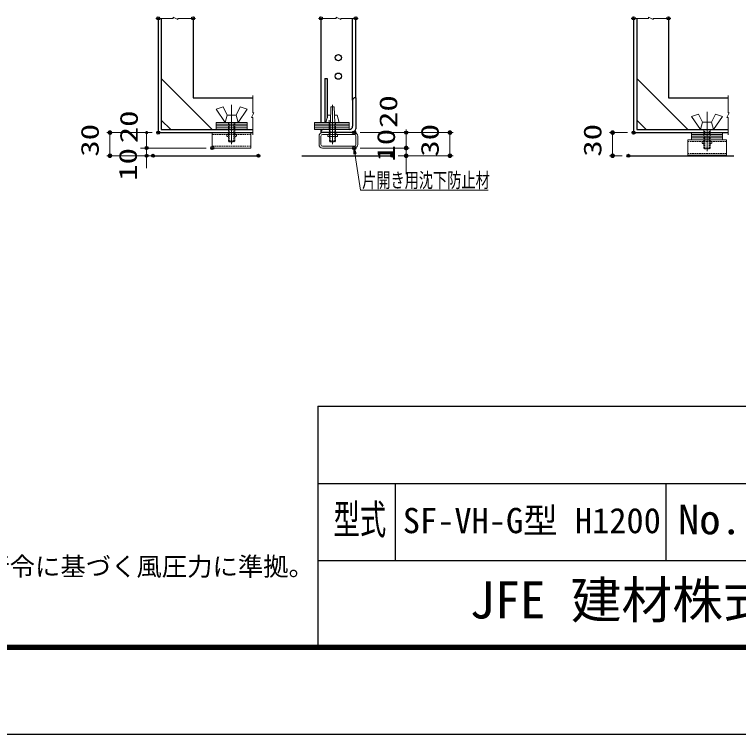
# Model space of a CAD drawing. Units: millimetres, scale not verified. Extents: x -5250 to 5250, y -3712 to 3712.
# Drawn here: x 1669 to 4011, y -3712 to -1383 of the extents above; entities that cross this region are included whole.
import ezdxf
from ezdxf.enums import TextEntityAlignment as Align

# ---------------------------------------------------------------- set-up
doc = ezdxf.new("R2010")
doc.units = ezdxf.units.MM
doc.header["$LTSCALE"] = 20
doc.header["$PDMODE"] = 32
doc.header["$PDSIZE"] = 10
for name, pattern in [('USER1', [50.8, 31.75, -6.35, 6.35, -6.35]), ('USER2', [0.375, 0.25, -0.125]), ('USER4', [1.125, 0.75, -0.125, 0.125, -0.125])]:
    doc.linetypes.add(name, pattern=pattern)
for name, color, linetype, lineweight in [('0-0_D-TTL', 7, 'Continuous', 25), ('0-2_D-STR-TXT', 7, 'Continuous', 13), ('0-3_D-STR1', 1, 'Continuous', 25), ('0-4_D-STR3', 3, 'Continuous', 13), ('0-5_D-BMK', 2, 'Continuous', 13), ('0-6_D-STR-DIM', 7, 'Continuous', 13), ('0-7_0', 7, 'Continuous', 25), ('0-9_D-BGD', 7, 'Continuous', 25)]:
    doc.layers.add(name, color=color, linetype=linetype, lineweight=lineweight)
doc.layers.add('0-1_D-TTL-TXT', color=7, linetype='Continuous')
doc.layers.add('0-8_Defpoints', color=7, linetype='Continuous')
doc.styles.add('ＭＳ ゴシック', font='')
doc.styles.get('ＭＳ ゴシック').set_extended_font_data('MS Gothic')

# ---------------------------------------------------------------- blocks, each defined once
blk = doc.blocks.new('_DotSmall')
at = {"layer": '0-7_0'}
for points in [[(0, 0), (-2.5, 0), (-2.48, 0.313)], [(0, 0), (-2.48, -0.313), (-2.5, 0)], [(0, 0), (-2.48, 0.313), (-2.421, 0.622)], [(0, 0), (-2.421, -0.622), (-2.48, -0.313)], [(0, 0), (-2.421, 0.622), (-2.324, 0.92)], [(0, 0), (-2.324, -0.92), (-2.421, -0.622)], [(0, 0), (-2.324, 0.92), (-2.191, 1.204)], [(0, 0), (-2.191, -1.204), (-2.324, -0.92)], [(0, 0), (-2.191, 1.204), (-2.023, 1.469)], [(0, 0), (-2.023, -1.469), (-2.191, -1.204)], [(0, 0), (-2.023, 1.469), (-1.822, 1.711)], [(0, 0), (-1.822, -1.711), (-2.023, -1.469)], [(0, 0), (-1.822, 1.711), (-1.594, 1.926)], [(0, 0), (-1.594, -1.926), (-1.822, -1.711)], [(0, 0), (-1.594, 1.926), (-1.34, 2.111)], [(0, 0), (-1.34, -2.111), (-1.594, -1.926)], [(0, 0), (-1.34, 2.111), (-1.064, 2.262)], [(0, 0), (-1.064, -2.262), (-1.34, -2.111)], [(0, 0), (-1.064, 2.262), (-0.773, 2.378)], [(0, 0), (-0.773, -2.378), (-1.064, -2.262)], [(0, 0), (-0.773, 2.378), (-0.468, 2.456)], [(0, 0), (-0.468, -2.456), (-0.773, -2.378)], [(0, 0), (-0.468, 2.456), (-0.157, 2.495)], [(0, 0), (-0.157, -2.495), (-0.468, -2.456)], [(0, 0), (-0.157, 2.495), (0.157, 2.495)], [(0, 0), (0.157, -2.495), (-0.157, -2.495)], [(0, 0), (0.157, 2.495), (0.468, 2.456)], [(0, 0), (0.468, 2.456), (0.773, 2.378)], [(0, 0), (0.773, 2.378), (1.064, 2.262)], [(0, 0), (1.064, 2.262), (1.34, 2.111)], [(0, 0), (1.34, 2.111), (1.594, 1.926)], [(0, 0), (1.594, 1.926), (1.822, 1.711)], [(0, 0), (1.822, 1.711), (2.023, 1.469)], [(0, 0), (2.023, 1.469), (2.191, 1.204)], [(0, 0), (2.191, 1.204), (2.324, 0.92)], [(0, 0), (2.324, 0.92), (2.421, 0.622)], [(0, 0), (2.421, 0.622), (2.48, 0.313)], [(0, 0), (2.48, 0.313), (2.5, 0)], [(0, 0), (0.468, -2.456), (0.157, -2.495)], [(0, 0), (0.773, -2.378), (0.468, -2.456)], [(0, 0), (1.064, -2.262), (0.773, -2.378)], [(0, 0), (1.34, -2.111), (1.064, -2.262)], [(0, 0), (1.594, -1.926), (1.34, -2.111)], [(0, 0), (1.822, -1.711), (1.594, -1.926)], [(0, 0), (2.023, -1.469), (1.822, -1.711)], [(0, 0), (2.191, -1.204), (2.023, -1.469)], [(0, 0), (2.324, -0.92), (2.191, -1.204)], [(0, 0), (2.421, -0.622), (2.324, -0.92)], [(0, 0), (2.48, -0.313), (2.421, -0.622)], [(0, 0), (2.5, 0), (2.48, -0.313)]]:
    blk.add_solid(points, dxfattribs=at)
blk = doc.blocks.new('_Open')
at = {"layer": '0-7_0'}
blk.add_line((-20, 3.33), (0, 0), dxfattribs=at)
blk.add_lwpolyline([(-20, -3.33), (0, 0), (-20, 0)], dxfattribs=at)

msp = doc.modelspace()

# ---------------------------------------------------------------- linework, layer by layer
at = {"layer": '0-0_D-TTL'}
for p, q in [((2650.16, -2650), (2650.16, -3425)), ((2650.16, -2650), (4900.16, -2650)), ((2650.16, -2900), (4900.16, -2900)), ((2900.16, -2900), (2900.16, -3150)), ((3775.16, -2900), (3775.16, -3150)), ((2650.16, -3150), (4900.16, -3150))]:
    msp.add_line(p, q, dxfattribs=at)
at = {"layer": '0-0_D-TTL', "color": 2}
msp.add_lwpolyline([(-5249.84, 3712.5), (5250.16, 3712.5), (5250.16, -3712.5), (-5249.84, -3712.5)], close=True, dxfattribs=at)
at = {"layer": '0-0_D-TTL'}
for points in [[(-4912.34, 3437.5), (4912.66, 3437.5), (4912.66, -3437.5), (-4912.34, -3437.5)], [(-4909.21, 3434.37), (4909.54, 3434.37), (4909.54, -3434.37), (-4909.21, -3434.37)], [(-4906.09, 3431.25), (4906.41, 3431.25), (4906.41, -3431.25), (-4906.09, -3431.25)], [(-4902.96, 3428.12), (4903.29, 3428.12), (4903.29, -3428.12), (-4902.96, -3428.12)], [(-4899.84, 3425), (4900.16, 3425), (4900.16, -3425), (-4899.84, -3425)]]:
    msp.add_lwpolyline(points, close=True, dxfattribs=at)
at = {"layer": '0-2_D-STR-TXT'}
msp.add_lwpolyline([(3200.7, -1951.43), (2788.34, -1951.43), (2768.83, -1825)], dxfattribs=at)
at = {"layer": '0-3_D-STR1'}
for p, q in [((2133.62, -1395.51), (2133.62, -1765.12)), ((2143.62, -1395.51), (2143.62, -1755.12)), ((2246.12, -1395.51), (2246.12, -1652.62)), ((2660.05, -1395.51), (2660.05, -1732.12)), ((2762.55, -1660.12), (2762.55, -1395.51)), ((2772.55, -1652.62), (2772.55, -1395.51)), ((3671.25, -1395.51), (3671.25, -1765.12)), ((3681.25, -1395.51), (3681.25, -1755.12)), ((3783.75, -1395.51), (3783.75, -1652.62)), ((2143.62, -1590.12), (2308.62, -1755.12)), ((2672.55, -1590.12), (2672.55, -1732.12)), ((2672.55, -1590.12), (2680.05, -1590.12)), ((2680.05, -1590.12), (2680.05, -1717.87)), ((3681.25, -1590.12), (3846.25, -1755.12)), ((2246.12, -1652.62), (2439.38, -1652.62)), ((2762.55, -1660.12), (2762.55, -1743.87)), ((2772.55, -1652.62), (2770.05, -1652.62)), ((2772.55, -1652.62), (2772.55, -1752.62)), ((3783.75, -1652.62), (3977.01, -1652.62)), ((2143.62, -1724.47), (2174.27, -1755.12)), ((3681.25, -1724.47), (3711.89, -1755.12)), ((2143.62, -1755.12), (2439.38, -1755.12)), ((2660.05, -1755.12), (2660.05, -1765.12)), ((3681.25, -1755.12), (3977.01, -1755.12)), ((2133.62, -1765.12), (2439.38, -1765.12)), ((2660.05, -1762.62), (2660.05, -1765.12)), ((2760.05, -1765.12), (2660.05, -1765.12)), ((3671.25, -1765.12), (3977.01, -1765.12))]:
    msp.add_line(p, q, dxfattribs=at)
for centre in [(2716.49, -1522.62), (2716.49, -1582.62)]:
    msp.add_circle(centre, 10, dxfattribs=at)
for centre, radius, start, end in [((2770.05, -1660.12), 7.5, 90, 180), ((2667.55, -1762.62), 7.5, 90, 180), ((2751.3, -1743.87), 11.25, 270, 0), ((2760.05, -1752.62), 12.5, 270, 0)]:
    msp.add_arc(centre, radius, start, end, dxfattribs=at)
at = {"layer": '0-4_D-STR3', "linetype": 'USER1'}
for p, q in [((2371.12, -1802.12), (2371.12, -1675.24)), ((2697.55, -1802.12), (2697.55, -1675.24)), ((3908.75, -1825.12), (3908.75, -1698.24)), ((2686.3, -1745.37), (2686.3, -1724.62)), ((2686.3, -1751.12), (2686.3, -1730.37)), ((2686.3, -1756.87), (2686.3, -1736.12))]:
    msp.add_line(p, q, dxfattribs=at)
at = {"layer": '0-4_D-STR3'}
for p, q in [((2691.93, -1682.12), (2690.68, -1732.12)), ((2349.87, -1732.12), (2321.12, -1689.62)), ((2349.87, -1732.12), (2356.12, -1708.37)), ((2356.12, -1708.37), (2386.12, -1708.37)), ((2392.37, -1732.12), (2421.12, -1689.62)), ((2676.3, -1732.12), (2682.55, -1708.37)), ((2682.55, -1708.37), (2691.27, -1708.37)), ((2703.83, -1708.37), (2712.55, -1708.37)), ((2718.8, -1732.12), (2712.55, -1708.37)), ((2321.12, -1732.12), (2321.12, -1737.87)), ((2321.12, -1732.12), (2421.12, -1732.12)), ((2349.87, -1732.12), (2392.37, -1732.12)), ((2421.12, -1732.12), (2421.12, -1737.87)), ((2638.8, -1732.12), (2751.3, -1732.12)), ((2638.8, -1732.12), (2638.8, -1737.87)), ((2676.3, -1732.12), (2718.8, -1732.12)), ((2751.3, -1732.12), (2751.3, -1737.87)), ((3887.5, -1755.12), (3858.75, -1712.62)), ((3887.5, -1755.12), (3893.75, -1731.37)), ((3893.75, -1731.37), (3923.75, -1731.37)), ((3930, -1755.12), (3958.75, -1712.62)), ((2321.12, -1737.87), (2321.12, -1743.62)), ((2321.12, -1737.87), (2421.12, -1737.87)), ((2321.12, -1737.87), (2421.12, -1737.87)), ((2321.12, -1743.62), (2321.12, -1749.37)), ((2321.12, -1743.62), (2421.12, -1743.62)), ((2321.12, -1743.62), (2421.12, -1743.62)), ((2321.12, -1749.37), (2321.12, -1755.12)), ((2321.12, -1749.37), (2421.12, -1749.37)), ((2321.12, -1749.37), (2421.12, -1749.37)), ((2321.12, -1755.12), (2421.12, -1755.12)), ((2421.12, -1737.87), (2421.12, -1743.62)), ((2421.12, -1743.62), (2421.12, -1749.37)), ((2421.12, -1749.37), (2421.12, -1755.12)), ((2638.8, -1737.87), (2751.3, -1737.87)), ((2638.8, -1737.87), (2638.8, -1743.62)), ((2638.8, -1737.87), (2751.3, -1737.87)), ((2638.8, -1743.62), (2751.3, -1743.62)), ((2638.8, -1743.62), (2638.8, -1749.37)), ((2638.8, -1743.62), (2751.3, -1743.62)), ((2638.8, -1749.37), (2751.3, -1749.37)), ((2638.8, -1749.37), (2638.8, -1755.12)), ((2638.8, -1749.37), (2751.3, -1749.37)), ((2638.8, -1755.12), (2751.3, -1755.12)), ((2751.3, -1737.87), (2751.3, -1743.62)), ((2751.3, -1743.62), (2751.3, -1749.37)), ((2751.3, -1749.37), (2751.3, -1755.12)), ((3887.5, -1755.12), (3930, -1755.12)), ((2308.62, -1765.12), (2308.62, -1815.12)), ((2308.62, -1765.12), (2433.62, -1765.12)), ((2382.87, -1765.12), (2409.37, -1765.12)), ((2433.62, -1765.12), (2433.62, -1815.12)), ((2653.8, -1776.62), (2653.8, -1803.62)), ((2659.55, -1776.62), (2659.55, -1803.62)), ((2767.3, -1765.12), (2665.3, -1765.12)), ((2767.3, -1770.87), (2665.3, -1770.87)), ((2681.8, -1771.37), (2681.8, -1777.62)), ((2687.55, -1777.62), (2681.8, -1777.62)), ((2687.55, -1770.87), (2687.55, -1777.62)), ((2687.55, -1777.62), (2707.55, -1777.62)), ((2707.55, -1770.87), (2707.55, -1777.62)), ((2713.3, -1777.62), (2707.55, -1777.62)), ((2713.3, -1771.37), (2713.3, -1777.62)), ((2773.05, -1776.62), (2773.05, -1803.62)), ((2778.8, -1776.62), (2778.8, -1803.62)), ((3858.75, -1765.12), (3858.75, -1770.87)), ((3858.75, -1765.12), (3958.75, -1765.12)), ((3858.75, -1770.87), (3858.75, -1776.62)), ((3858.75, -1770.87), (3958.75, -1770.87)), ((3858.75, -1770.87), (3958.75, -1770.87)), ((3858.75, -1776.62), (3858.75, -1782.37)), ((3858.75, -1776.62), (3958.75, -1776.62)), ((3858.75, -1776.62), (3958.75, -1776.62)), ((3958.75, -1765.12), (3958.75, -1770.87)), ((3958.75, -1770.87), (3958.75, -1776.62)), ((3958.75, -1776.62), (3958.75, -1782.37)), ((3846.25, -1788.12), (3846.25, -1838.12)), ((3846.25, -1788.12), (3971.25, -1788.12)), ((3858.75, -1782.37), (3958.75, -1782.37)), ((3858.75, -1782.37), (3858.75, -1788.12)), ((3858.75, -1782.37), (3958.75, -1782.37)), ((3858.75, -1788.12), (3958.75, -1788.12)), ((3920.5, -1788.12), (3947, -1788.12)), ((3958.75, -1782.37), (3958.75, -1788.12)), ((3971.25, -1788.12), (3971.25, -1838.12)), ((2308.62, -1815.12), (2433.62, -1815.12)), ((2767.3, -1809.37), (2665.3, -1809.37)), ((2767.3, -1815.12), (2665.3, -1815.12)), ((3846.25, -1838.12), (3971.25, -1838.12))]:
    msp.add_line(p, q, dxfattribs=at)
at = {"layer": '0-4_D-STR3', "linetype": 'USER2'}
for p, q in [((2361.12, -1792.12), (2361.12, -1732.12)), ((2363.62, -1794.62), (2363.62, -1732.12)), ((2378.62, -1794.62), (2378.62, -1732.12)), ((2381.12, -1792.12), (2381.12, -1732.12)), ((2687.55, -1792.12), (2687.55, -1732.12)), ((2690.05, -1794.62), (2690.05, -1732.12)), ((2705.05, -1794.62), (2705.05, -1732.12)), ((2707.55, -1792.12), (2707.55, -1732.12)), ((3898.75, -1815.12), (3898.75, -1755.12)), ((3901.25, -1817.62), (3901.25, -1755.12)), ((3916.25, -1817.62), (3916.25, -1755.12)), ((3918.75, -1815.12), (3918.75, -1755.12)), ((2308.62, -1770.87), (2433.62, -1770.87)), ((2355.37, -1771.37), (2355.37, -1777.62)), ((2355.37, -1777.62), (2361.12, -1777.62)), ((2361.12, -1770.87), (2361.12, -1777.62)), ((2381.12, -1770.87), (2381.12, -1777.62)), ((2381.12, -1777.62), (2386.87, -1777.62)), ((2386.87, -1771.37), (2386.87, -1777.62)), ((2361.12, -1792.12), (2381.12, -1792.12)), ((2363.62, -1794.62), (2361.12, -1792.12)), ((2363.62, -1794.62), (2378.62, -1794.62)), ((2378.62, -1794.62), (2381.12, -1792.12)), ((2687.55, -1792.12), (2707.55, -1792.12)), ((2690.05, -1794.62), (2687.55, -1792.12)), ((2690.05, -1794.62), (2705.05, -1794.62)), ((2705.05, -1794.62), (2707.55, -1792.12)), ((3846.25, -1793.87), (3971.25, -1793.87)), ((3893, -1794.37), (3893, -1800.62)), ((3893, -1800.62), (3898.75, -1800.62)), ((3898.75, -1793.87), (3898.75, -1800.62)), ((3918.75, -1793.87), (3918.75, -1800.62)), ((3918.75, -1800.62), (3924.5, -1800.62)), ((3924.5, -1794.37), (3924.5, -1800.62)), ((2308.62, -1809.37), (2433.62, -1809.37)), ((3898.75, -1815.12), (3918.75, -1815.12)), ((3901.25, -1817.62), (3898.75, -1815.12)), ((3901.25, -1817.62), (3916.25, -1817.62)), ((3916.25, -1817.62), (3918.75, -1815.12)), ((3846.25, -1832.37), (3971.25, -1832.37))]:
    msp.add_line(p, q, dxfattribs=at)
at = {"layer": '0-4_D-STR3', "linetype": 'USER4'}
for p, q in [((2371.12, -1724.62), (2371.12, -1745.37)), ((2371.12, -1730.37), (2371.12, -1751.12)), ((2371.12, -1736.12), (2371.12, -1756.87)), ((2371.12, -1741.87), (2371.12, -1762.62)), ((3908.75, -1757.62), (3908.75, -1778.37)), ((3908.75, -1763.37), (3908.75, -1784.12)), ((3908.75, -1769.12), (3908.75, -1789.87)), ((3908.75, -1774.87), (3908.75, -1795.62))]:
    msp.add_line(p, q, dxfattribs=at)
at = {"layer": '0-4_D-STR3'}
for points in [[(2356.12, -1708.37), (2343.62, -1682.12), (2321.12, -1689.62)], [(2392.37, -1732.12), (2386.12, -1708.37), (2398.62, -1682.12), (2421.12, -1689.62)], [(2691.93, -1682.12), (2703.18, -1682.12), (2704.43, -1732.12)], [(3893.75, -1731.37), (3881.25, -1705.12), (3858.75, -1712.62)], [(3930, -1755.12), (3923.75, -1731.37), (3936.25, -1705.12), (3958.75, -1712.62)]]:
    msp.add_lwpolyline(points, dxfattribs=at)
for centre, radius, start, end in [((2354.87, -1771.37), 0.5, 0, 90), ((2387.37, -1771.37), 0.5, 90, 180), ((2665.3, -1776.62), 11.5, 90, 180), ((2665.3, -1776.62), 5.75, 90, 180), ((2681.3, -1771.37), 0.5, 0, 90), ((2713.8, -1771.37), 0.5, 90, 180), ((2767.3, -1776.62), 11.5, 0, 90), ((2767.3, -1776.62), 5.75, 0, 90), ((3892.5, -1794.37), 0.5, 0, 90), ((3925, -1794.37), 0.5, 90, 180), ((2665.3, -1803.62), 11.5, 180, 270), ((2665.3, -1803.62), 5.75, 180, 270), ((2767.3, -1803.62), 11.5, 270, 0), ((2767.3, -1803.62), 5.75, 270, 0)]:
    msp.add_arc(centre, radius, start, end, dxfattribs=at)
at = {"layer": '0-4_D-STR3', "linetype": 'USER2'}
for centre, start, end in [((2355.37, -1770.87), 0, 90), ((2386.87, -1770.87), 90, 180), ((2681.8, -1770.87), 0, 90), ((2713.3, -1770.87), 90, 180), ((3893, -1793.87), 0, 90), ((3924.5, -1793.87), 90, 180)]:
    msp.add_arc(centre, 5.75, start, end, dxfattribs=at)
at = {"layer": '0-5_D-BMK'}
for p, q in [((2126.03, -1395.51), (2182.37, -1395.51)), ((2182.37, -1391.76), (2197.37, -1399.26)), ((2182.37, -1395.51), (2182.37, -1391.76)), ((2197.37, -1395.51), (2253.85, -1395.51)), ((2197.37, -1399.26), (2197.37, -1395.51)), ((2652.47, -1395.51), (2708.8, -1395.51)), ((2708.8, -1391.76), (2723.8, -1399.26)), ((2708.8, -1395.51), (2708.8, -1391.76)), ((2723.8, -1395.51), (2780.28, -1395.51)), ((2723.8, -1399.26), (2723.8, -1395.51)), ((3663.66, -1395.51), (3720, -1395.51)), ((3720, -1391.76), (3735, -1399.26)), ((3720, -1395.51), (3720, -1391.76)), ((3735, -1395.51), (3791.47, -1395.51)), ((3735, -1399.26), (3735, -1395.51)), ((2443.13, -1701.37), (2435.63, -1716.37)), ((3980.76, -1701.37), (3973.26, -1716.37)), ((2435.63, -1716.37), (2439.38, -1716.37)), ((2439.38, -1716.37), (2439.38, -1772.85)), ((3973.26, -1716.37), (3977.01, -1716.37)), ((3977.01, -1716.37), (3977.01, -1772.85))]:
    msp.add_line(p, q, dxfattribs=at)
for points in [[(2439.38, -1645.03), (2439.38, -1701.37), (2443.13, -1701.37)], [(3977.01, -1645.03), (3977.01, -1701.37), (3980.76, -1701.37)]]:
    msp.add_lwpolyline(points, dxfattribs=at)
at = {"layer": '0-6_D-STR-DIM'}
for p, q in [((2935.65, -1815.12), (2935.65, -1755.12)), ((2113.62, -1765.12), (1967.49, -1765.12)), ((1977.49, -1765.12), (1977.49, -1840.12)), ((2113.62, -1765.12), (2076.18, -1765.12)), ((2096.18, -1765.12), (2096.18, -1815.12)), ((2096.18, -1815.12), (2096.18, -1775.12)), ((2787.3, -1765.12), (3087.22, -1765.12)), ((2787.3, -1765.12), (2945.65, -1765.12)), ((2935.65, -1815.12), (2935.65, -1765.12)), ((3077.22, -1840.12), (3077.22, -1765.12)), ((3651.25, -1765.12), (3593.39, -1765.12)), ((3603.39, -1765.12), (3603.39, -1840.12)), ((2288.62, -1815.12), (2076.18, -1815.12)), ((2288.62, -1815.12), (2076.18, -1815.12)), ((2096.18, -1815.12), (2096.18, -1840.12)), ((2787.3, -1815.12), (2945.65, -1815.12)), ((2787.3, -1815.12), (2945.65, -1815.12)), ((2935.65, -1840.12), (2935.65, -1815.12)), ((2096.97, -1840.12), (1967.49, -1840.12)), ((2437.74, -1840.12), (2076.18, -1840.12)), ((2096.18, -1840.12), (2096.18, -1880.12)), ((2909.98, -1840.12), (2945.65, -1840.12)), ((2909.98, -1840.12), (3087.22, -1840.12)), ((2935.65, -1840.12), (2935.65, -1900.12)), ((3634.59, -1840.12), (3593.39, -1840.12))]:
    msp.add_line(p, q, dxfattribs=at)
at = {"layer": '0-8_Defpoints'}
for p in [(2133.62, -1395.51), (2246.12, -1395.51), (2660.05, -1395.51), (2772.55, -1395.51), (3671.25, -1395.51), (3783.75, -1395.51), (2133.62, -1765.12), (2767.3, -1765.12), (2935.65, -1765.12), (3077.22, -1765.12), (3671.25, -1765.12), (2096.18, -1815.12), (2308.62, -1815.12), (2767.3, -1815.12), (2935.65, -1815.12), (1977.49, -1840.12), (2096.18, -1840.12), (2116.97, -1840.12), (2457.74, -1840.12), (2889.98, -1840.12), (3603.39, -1840.12), (3654.59, -1840.12)]:
    msp.add_point(p, dxfattribs=at)
at = {"layer": '0-9_D-BGD'}
for p, q in [((2116.97, -1840.12), (2457.74, -1840.12)), ((2597.8, -1840.12), (2889.98, -1840.12)), ((3654.59, -1840.12), (3995.37, -1840.12))]:
    msp.add_line(p, q, dxfattribs=at)

# ---------------------------------------------------------------- block references
at = {"layer": '0-2_D-STR-TXT', "rotation": 98.77495}
msp.add_blockref('_Open', (2767.3, -1815.12), dxfattribs=at)
at = {"layer": '0-6_D-STR-DIM'}
for p, xscale, yscale, rotation in [((1977.49, -1765.12), 3, 3, 90), ((2096.18, -1765.12), 2, 2, 90), ((2935.65, -1765.12), 2, 2, 90), ((3077.22, -1765.12), 3, 3, 90), ((3603.39, -1765.12), 3, 3, 90), ((2096.18, -1815.12), 2, 2, 270), ((2096.18, -1815.12), 2, 2, 270), ((2935.65, -1815.12), 3, 3, 270), ((2935.65, -1815.12), 2, 2, 270), ((1977.49, -1840.12), 3, 3, 270), ((2096.18, -1840.12), 2, 2, 90), ((2935.65, -1840.12), 3, 3, 90), ((3077.22, -1840.12), 3, 3, 270), ((3603.39, -1840.12), 3, 3, 270)]:
    msp.add_blockref('_DotSmall', p, dxfattribs=dict(at, xscale=xscale, yscale=yscale, rotation=rotation))

# ---------------------------------------------------------------- texts
at = {"layer": '0-1_D-TTL-TXT', "style": 'ＭＳ ゴシック'}
for s, width, p in [('型式', 0.65, (2700.49, -3093.5)), ('No.', 1.05, (3815.16, -3093.5))]:
    msp.add_text(s, height=96.21, dxfattribs=dict(at, width=width)).set_placement(p, align=Align.BOTTOM_LEFT)
for s, height, p in [('SF-VH-G型 H1200', 81.78, (2924.76, -3085.73)), ('（設計条件）風荷重：昭和57年改正 建築基準法・同施行令に基づく風圧力に準拠。', 60.13, (-438.09, -3217)), ('JFE 建材株式会社', 120.3, (3140.64, -3373.13))]:
    msp.add_text(s, height=height, dxfattribs=at).set_placement(p, align=Align.BOTTOM_LEFT)
at = {"layer": '0-2_D-STR-TXT', "style": 'ＭＳ ゴシック', "width": 0.7}
msp.add_text('片開き用沈下防止材', height=48.09, dxfattribs=at).set_placement((2792.99, -1957.45), align=Align.BOTTOM_LEFT)
at = {"layer": '0-6_D-STR-DIM', "style": 'ＭＳ ゴシック', "width": 1.35}
for s, p in [('20', (2924.05, -1750.28)), ('20', (2084.72, -1799.75)), ('30', (1958.59, -1843.12)), ('30', (3058.33, -1843.12)), ('30', (3584.49, -1843.12)), ('10', (2916.75, -1859.12)), ('10', (2081.8, -1921.09))]:
    msp.add_text(s, height=57.77, rotation=90, dxfattribs=at).set_placement(p, align=Align.BOTTOM_LEFT)

doc.saveas('drawing.dxf')
